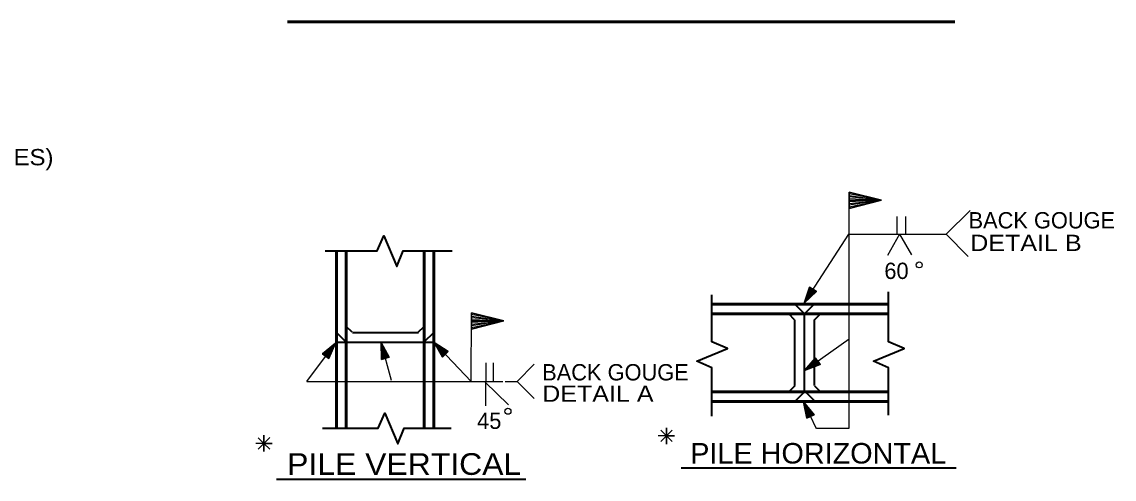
# Model space of a CAD drawing. Extents: x 10063.3 to 10134.4, y 10068.2 to 10136.7.
# Drawn here: x 10101.17 to 10117.95, y 10098.99 to 10106.01 of the extents above; entities that cross this region are included whole.
import ezdxf
from ezdxf.enums import TextEntityAlignment as Align

# ---------------------------------------------------------------- set-up
doc = ezdxf.new("R2010")
doc.units = 0
doc.header["$LTSCALE"] = 0.1
for name, color, linetype, lineweight in [('4', 7, 'Continuous', 35), ('6', 7, 'Continuous', 25), ('7', 7, 'Continuous', 53)]:
    doc.layers.add(name, color=color, linetype=linetype, lineweight=lineweight)

msp = doc.modelspace()

# ---------------------------------------------------------------- linework, layer by layer
at = {"layer": '4'}
for p, q in [((10105.8314, 10102.4951), (10106.3108, 10102.4951)), ((10105.9302, 10102.4951), (10106.4262, 10102.4951)), ((10107.1966, 10102.4951), (10107.753, 10102.4951)), ((10107.1966, 10102.4951), (10107.7835, 10102.4951)), ((10111.7715, 10101.264), (10111.7715, 10101.8221)), ((10111.7715, 10101.264), (10111.7715, 10101.8203)), ((10114.4844, 10101.264), (10114.4844, 10101.8652)), ((10114.4844, 10101.264), (10114.4844, 10101.8203)), ((10113.1936, 10101.5282), (10113.0441, 10101.6778)), ((10113.1957, 10101.5262), (10113.3453, 10101.6758)), ((10113.0433, 10101.4371), (10112.9535, 10101.5269)), ((10113.0461, 10100.4265), (10113.0461, 10101.4381)), ((10113.1958, 10100.3287), (10113.1958, 10101.5282)), ((10113.3474, 10100.4265), (10113.3474, 10101.4381)), ((10113.3503, 10101.4371), (10113.4401, 10101.5269)), ((10106.1517, 10101.0901), (10106.002, 10101.2396)), ((10106.0042, 10101.2427), (10106.0064, 10101.2427)), ((10106.245, 10101.2443), (10106.1538, 10101.3354)), ((10106.2504, 10101.2427), (10107.2619, 10101.2427)), ((10107.2609, 10101.2456), (10107.3507, 10101.3354)), ((10107.3531, 10101.0961), (10107.5027, 10101.2457)), ((10107.4986, 10101.2427), (10107.5003, 10101.2427)), ((10106.0042, 10101.0931), (10107.5003, 10101.0931)), ((10111.7715, 10099.9975), (10111.7715, 10100.4935)), ((10111.7715, 10099.9561), (10111.7715, 10100.3782)), ((10113.0445, 10100.4211), (10112.9535, 10100.3299)), ((10113.349, 10100.4211), (10113.4401, 10100.3299)), ((10114.4844, 10099.9975), (10114.4844, 10100.4935)), ((10114.4844, 10099.9705), (10114.4844, 10100.3782)), ((10113.1957, 10100.3307), (10113.0461, 10100.1811)), ((10113.3493, 10100.1896), (10113.1997, 10100.3393)), ((10105.7883, 10099.7732), (10106.3255, 10099.7732)), ((10105.9448, 10099.7732), (10106.4408, 10099.7732)), ((10107.2113, 10099.7732), (10107.7676, 10099.7732)), ((10107.2113, 10099.7732), (10107.726, 10099.7732))]:
    msp.add_line(p, q, dxfattribs=at)
at = {"layer": '4', "lineweight": 53}
for p, q in [((10106.0042, 10099.7708), (10106.0042, 10102.4927)), ((10106.1538, 10101.2646), (10106.1538, 10102.4927)), ((10107.3507, 10099.7781), (10107.3507, 10102.4927)), ((10107.5003, 10099.7781), (10107.5003, 10102.4927)), ((10114.4724, 10101.6765), (10111.7794, 10101.6765)), ((10114.4724, 10101.6765), (10111.7794, 10101.6765)), ((10114.4724, 10101.5269), (10111.7794, 10101.5269)), ((10106.1538, 10099.7781), (10106.1538, 10101.2619)), ((10113.0243, 10100.3299), (10111.7794, 10100.3299)), ((10114.4724, 10100.3299), (10113.027, 10100.3299)), ((10114.4724, 10100.1804), (10111.7794, 10100.1804))]:
    msp.add_line(p, q, dxfattribs=at)
at = {"layer": '4'}
for points in [[(10106.4262, 10102.4951), (10106.6286, 10102.4951), (10106.7336, 10102.7241), (10106.9296, 10102.2552), (10107.0286, 10102.4951), (10107.1966, 10102.4951)], [(10111.7715, 10100.4935), (10111.7715, 10100.696), (10111.5425, 10100.801), (10112.0115, 10100.997), (10111.7715, 10101.096), (10111.7715, 10101.264)], [(10114.4844, 10100.4935), (10114.4844, 10100.696), (10114.2554, 10100.801), (10114.7244, 10100.997), (10114.4844, 10101.096), (10114.4844, 10101.264)], [(10106.4408, 10099.7732), (10106.6433, 10099.7732), (10106.7483, 10100.0022), (10106.9443, 10099.5332), (10107.0433, 10099.7732), (10107.2113, 10099.7732)]]:
    msp.add_lwpolyline(points, dxfattribs=at)
at = {"layer": '6'}
for p, q in [((10113.8803, 10099.7713), (10113.8803, 10103.3974)), ((10113.8803, 10103.2724), (10114.3803, 10103.2724)), ((10115.3727, 10102.7491), (10115.7408, 10103.1173)), ((10114.6198, 10102.7491), (10114.6198, 10103.0249)), ((10114.7533, 10102.7491), (10114.7533, 10103.0249)), ((10113.1888, 10101.6938), (10113.8747, 10102.7491)), ((10114.6556, 10102.7491), (10114.4681, 10102.4244)), ((10114.6556, 10102.7491), (10114.8387, 10102.432)), ((10108.0757, 10100.4906), (10108.0769, 10101.5431)), ((10108.0769, 10101.4181), (10108.5769, 10101.4181)), ((10105.5504, 10100.4906), (10105.9876, 10101.0785)), ((10106.847, 10100.5056), (10106.6886, 10101.086)), ((10107.5028, 10101.086), (10108.0757, 10100.4906)), ((10113.1963, 10100.6595), (10113.8823, 10101.1419)), ((10108.3013, 10100.4906), (10108.3013, 10100.7772)), ((10108.4162, 10100.4906), (10108.4162, 10100.7772)), ((10108.7784, 10100.4906), (10109.0435, 10100.7557)), ((10105.5504, 10100.4906), (10108.2081, 10100.4906)), ((10108.1241, 10100.4906), (10108.5575, 10100.4906)), ((10108.2841, 10100.4859), (10108.6472, 10100.1326)), ((10108.2917, 10100.4906), (10108.2917, 10100.1156)), ((10108.5975, 10100.4906), (10108.7784, 10100.4906)), ((10108.7784, 10100.4906), (10109.0435, 10100.2254)), ((10113.1813, 10100.1785), (10113.3746, 10099.7692)), ((10113.3792, 10099.7713), (10113.8803, 10099.7713))]:
    msp.add_line(p, q, dxfattribs=at)
for points in [[(10113.8803, 10103.2724), (10113.8803, 10103.2974), (10114.3803, 10103.2724), (10113.8803, 10103.3224), (10113.8803, 10103.3474), (10114.3803, 10103.2724), (10113.8803, 10103.3724), (10113.8803, 10103.3974), (10114.3803, 10103.2724), (10113.8803, 10103.1474), (10113.8803, 10103.1724), (10114.3803, 10103.2724), (10113.8803, 10103.1974), (10113.8803, 10103.2224), (10114.3803, 10103.2724), (10113.8803, 10103.2474), (10113.8803, 10103.3974), (10113.8803, 10103.1474), (10114.3803, 10103.2724), (10113.8803, 10103.3974)], [(10113.8728, 10102.7491), (10115.3727, 10102.7491), (10115.7116, 10102.4102)], [(10113.325, 10101.9033), (10113.3355, 10101.8966), (10113.1888, 10101.6938), (10113.3459, 10101.8897), (10113.3564, 10101.8829), (10113.1888, 10101.6938), (10113.3669, 10101.8761), (10113.3774, 10101.8693), (10113.1888, 10101.6938), (10113.2726, 10101.9374), (10113.2831, 10101.9306), (10113.1888, 10101.6938), (10113.2935, 10101.9238), (10113.304, 10101.917), (10113.1888, 10101.6938), (10113.3145, 10101.9102), (10113.3774, 10101.8693), (10113.2726, 10101.9374), (10113.1888, 10101.6938), (10113.3774, 10101.8693)], [(10108.0769, 10101.4181), (10108.0769, 10101.4431), (10108.5769, 10101.4181), (10108.0769, 10101.4681), (10108.0769, 10101.4931), (10108.5769, 10101.4181), (10108.0769, 10101.5181), (10108.0769, 10101.5431), (10108.5769, 10101.4181), (10108.0769, 10101.2931), (10108.0769, 10101.3181), (10108.5769, 10101.4181), (10108.0769, 10101.3431), (10108.0769, 10101.3681), (10108.5769, 10101.4181), (10108.0769, 10101.3931), (10108.0769, 10101.5431), (10108.0769, 10101.2931), (10108.5769, 10101.4181), (10108.0769, 10101.5431)], [(10105.8384, 10100.878), (10105.8284, 10100.8854), (10105.9876, 10101.0785), (10105.8184, 10100.8929), (10105.8083, 10100.9004), (10105.9876, 10101.0785), (10105.7983, 10100.9078), (10105.7883, 10100.9153), (10105.9876, 10101.0785), (10105.8886, 10100.8407), (10105.8785, 10100.8481), (10105.9876, 10101.0785), (10105.8685, 10100.8556), (10105.8585, 10100.8631), (10105.9876, 10101.0785), (10105.8484, 10100.8705), (10105.7883, 10100.9153), (10105.8886, 10100.8407), (10105.9876, 10101.0785), (10105.7883, 10100.9153)], [(10106.7544, 10100.8449), (10106.7423, 10100.8416), (10106.6886, 10101.086), (10106.7303, 10100.8383), (10106.7182, 10100.8351), (10106.6886, 10101.086), (10106.7062, 10100.8317), (10106.6941, 10100.8284), (10106.6886, 10101.086), (10106.8147, 10100.8614), (10106.8027, 10100.8581), (10106.6886, 10101.086), (10106.7906, 10100.8547), (10106.7785, 10100.8515), (10106.6886, 10101.086), (10106.7665, 10100.8482), (10106.6941, 10100.8284), (10106.8147, 10100.8614), (10106.6886, 10101.086), (10106.6941, 10100.8284)], [(10107.6761, 10100.9059), (10107.6671, 10100.8972), (10107.5028, 10101.086), (10107.6581, 10100.8886), (10107.6491, 10100.8799), (10107.5028, 10101.086), (10107.6401, 10100.8713), (10107.6311, 10100.8626), (10107.5028, 10101.086), (10107.7211, 10100.9493), (10107.7121, 10100.9406), (10107.5028, 10101.086), (10107.7031, 10100.9319), (10107.6941, 10100.9232), (10107.5028, 10101.086), (10107.6851, 10100.9146), (10107.6311, 10100.8626), (10107.7211, 10100.9493), (10107.5028, 10101.086), (10107.6311, 10100.8626)], [(10113.4008, 10100.8033), (10113.408, 10100.7931), (10113.1963, 10100.6595), (10113.4152, 10100.7828), (10113.4223, 10100.7726), (10113.1963, 10100.6595), (10113.4295, 10100.7624), (10113.4367, 10100.7521), (10113.1963, 10100.6595), (10113.3648, 10100.8544), (10113.372, 10100.8442), (10113.1963, 10100.6595), (10113.3792, 10100.834), (10113.3864, 10100.8237), (10113.1963, 10100.6595), (10113.3936, 10100.8135), (10113.4367, 10100.7521), (10113.3648, 10100.8544), (10113.1963, 10100.6595), (10113.4367, 10100.7521)], [(10113.288, 10099.9526), (10113.2767, 10099.9472), (10113.1813, 10100.1785), (10113.2654, 10099.9419), (10113.2541, 10099.9365), (10113.1813, 10100.1785), (10113.2428, 10099.9312), (10113.2315, 10099.9258), (10113.1813, 10100.1785), (10113.3445, 10099.9792), (10113.3332, 10099.9739), (10113.1813, 10100.1785), (10113.3219, 10099.9685), (10113.3106, 10099.9632), (10113.1813, 10100.1785), (10113.2993, 10099.9579), (10113.2315, 10099.9258), (10113.3445, 10099.9792), (10113.1813, 10100.1785), (10113.2315, 10099.9258)]]:
    msp.add_lwpolyline(points, dxfattribs=at)
at = {"layer": '7'}
msp.add_line((10105.2524, 10106.0119), (10115.5053, 10106.0119), dxfattribs=at)
at = {"layer": '7', "lineweight": 35}
for p, q in [((10111.298, 10099.1605), (10115.527, 10099.1605)), ((10105.0805, 10098.989), (10108.913, 10098.989))]:
    msp.add_line(p, q, dxfattribs=at)
at = {"layer": '7', "lineweight": 25}
for points in [[(10110.9859, 10099.5661), (10111.0734, 10099.6536), (10111.0734, 10099.5286), (10111.0734, 10099.6536), (10111.1622, 10099.5649), (10111.0734, 10099.6536), (10111.1984, 10099.6536), (10111.0734, 10099.6536), (10111.1622, 10099.7424), (10111.0734, 10099.6536), (10111.0734, 10099.7786), (10111.0734, 10099.6536), (10110.9859, 10099.7411), (10111.0734, 10099.6536), (10110.9484, 10099.6536)], [(10104.8025, 10099.4498), (10104.89, 10099.5373), (10104.89, 10099.4123), (10104.89, 10099.5373), (10104.9788, 10099.4485), (10104.89, 10099.5373), (10105.015, 10099.5373), (10104.89, 10099.5373), (10104.9788, 10099.626), (10104.89, 10099.5373), (10104.89, 10099.6623), (10104.89, 10099.5373), (10104.8025, 10099.6248), (10104.89, 10099.5373), (10104.765, 10099.5373)]]:
    msp.add_lwpolyline(points, dxfattribs=at)
for centre in [(10114.9581, 10102.2795), (10108.6387, 10100.0317)]:
    msp.add_circle(centre, 0.0459, dxfattribs=at)

# ---------------------------------------------------------------- texts
at = {"layer": '7'}
for s, height, width, p in [('(SEE NOTES)', 0.25, 1.1, (10099.3055, 10103.8089)), ('DETAIL B', 0.2505, 1.15, (10115.7409, 10102.4924)), ('DETAIL A', 0.2504, 1.15, (10109.1642, 10100.1766)), ('PILE HORIZONTAL', 0.315, 1.05, (10111.4396, 10099.229)), ('PILE VERTICAL', 0.3333, 1.1, (10105.2456, 10099.0545))]:
    msp.add_text(s, height=height, dxfattribs=dict(at, width=width)).set_placement(p)
msp.add_text('BACK GOUGE', height=0.2504, dxfattribs=at).set_placement((10116.8416, 10102.8395), align=Align.CENTER)
for s, height, p in [('60', 0.2504, (10114.4221, 10102.063)), ('BACK GOUGE', 0.2505, (10109.1642, 10100.5051)), ('45', 0.2505, (10108.1647, 10099.7605))]:
    msp.add_text(s, height=height, dxfattribs=at).set_placement(p)

doc.saveas('drawing.dxf')
